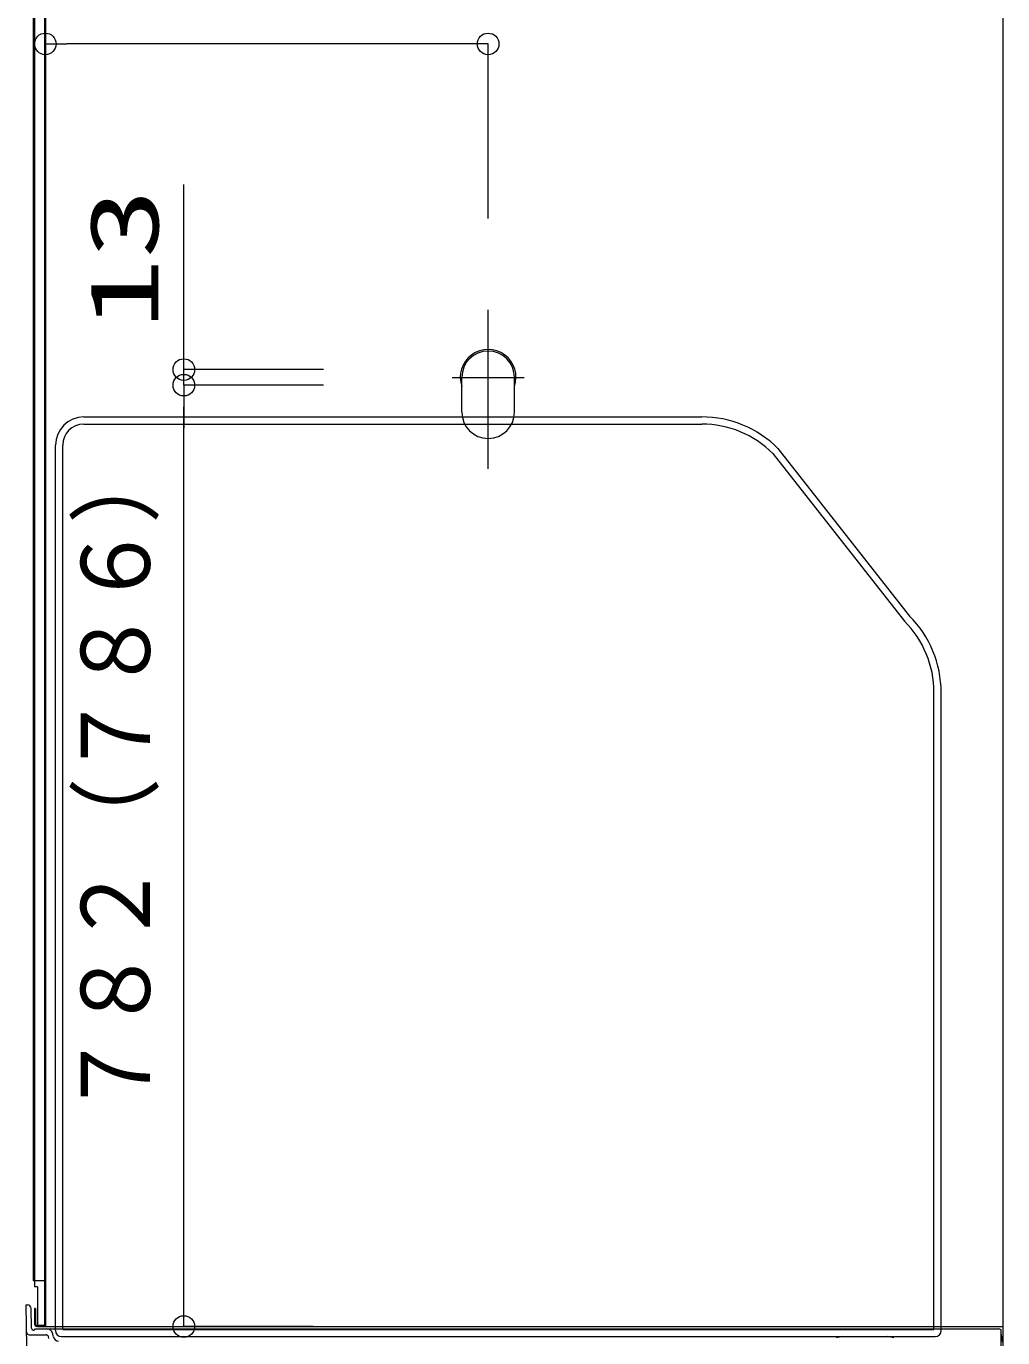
# Model space of a CAD drawing. Units: millimetres on the paper. Extents: x -305 to 305, y -152 to 152.
# Drawn here: x -248.29 to -221.09, y -77.27 to -40.76 of the extents above; entities that cross this region are included whole.
import ezdxf
from ezdxf.enums import TextEntityAlignment as Align

# ---------------------------------------------------------------- set-up
doc = ezdxf.new("R2010")
doc.units = ezdxf.units.MM
doc.linetypes.add('LONG_CHAIN', pattern=[21, 18, -1, 1, -1])
doc.layers.add('0-0_0', color=7, linetype='Continuous', lineweight=9)
doc.layers.add('0-1_VIEW0001', color=7, linetype='Continuous', lineweight=9)
doc.styles.add('ＭＳ ゴシック', font='')
doc.styles.get('ＭＳ ゴシック').set_extended_font_data('MS Gothic')

# ---------------------------------------------------------------- blocks, each defined once
blk = doc.blocks.new('_ORIGIN')
at = {"layer": '0-0_0'}
blk.add_line((0, 0), (-1, 0), dxfattribs=at)
blk.add_circle((0, 0), 0.5, dxfattribs=at)

msp = doc.modelspace()

# ---------------------------------------------------------------- linework, layer by layer
at = {"layer": '0-0_0'}
for p, q in [((-243.901, -49.72), (-243.901, -49.12)), ((-243.901, -50.754), (-243.901, -50.32)), ((-240.015, -50.754), (-243.901, -50.754)), ((-243.902, -76.354), (-243.902, -51.354)), ((-243.901, -51.354), (-243.901, -51.954)), ((-240.298, -76.954), (-243.903, -76.954))]:
    msp.add_line(p, q, dxfattribs=at)
msp.add_lwpolyline([(-240.015, -50.32), (-243.901, -50.32), (-243.901, -45.168)], dxfattribs=at)
at = {"layer": '0-1_VIEW0001'}
for p, q in [((-248.098, -25.187), (-248.098, -75.687)), ((-248.058, -25.187), (-248.058, -75.854)), ((-247.781, -25.187), (-247.781, -76.887)), ((-247.758, -25.187), (-247.758, -76.954)), ((-221.091, -25.187), (-221.091, -78.426)), ((-247.758, -46.585), (-247.758, -41.255)), ((-236.025, -41.255), (-247.158, -41.255)), ((-235.425, -46.114), (-235.425, -41.255)), ((-246.689, -51.637), (-229.475, -51.637)), ((-246.689, -51.837), (-229.475, -51.837)), ((-247.475, -77.07), (-247.475, -52.422)), ((-247.275, -77.037), (-247.275, -52.422)), ((-227.353, -52.516), (-223.687, -57.182)), ((-227.495, -52.657), (-223.828, -57.323)), ((-223.008, -77.037), (-223.008, -59.303)), ((-222.808, -77.07), (-222.808, -59.303)), ((-248.058, -75.687), (-248.098, -75.687)), ((-247.781, -75.687), (-248.058, -75.687)), ((-247.975, -75.854), (-248.058, -75.854)), ((-247.975, -75.854), (-247.975, -76.954)), ((-248.291, -76.354), (-248.256, -76.354)), ((-248.271, -77.52), (-248.291, -76.354)), ((-248.147, -77.004), (-248.156, -76.452)), ((-248.058, -76.454), (-248.058, -76.887)), ((-248.035, -76.454), (-248.058, -76.454)), ((-248.035, -76.454), (-248.035, -76.887)), ((-248.041, -77.02), (-221.202, -77.02)), ((-247.975, -76.93), (-247.991, -76.93)), ((-247.825, -76.954), (-247.991, -76.954)), ((-247.825, -76.93), (-247.975, -76.93)), ((-247.975, -76.954), (-221.091, -76.954)), ((-248.211, -77.187), (-247.736, -77.187)), ((-248.097, -77.054), (-248.075, -77.054)), ((-248.058, -77.037), (-248.048, -77.037)), ((-247.657, -77.291), (-247.671, -77.236)), ((-247.532, -77.243), (-247.558, -77.144)), ((-247.308, -77.237), (-222.975, -77.237)), ((-247.275, -77.037), (-223.008, -77.037)), ((-225.551, -77.236), (-225.721, -77.268)), ((-225.551, -77.236), (-224.298, -77.236)), ((-224.128, -77.268), (-224.298, -77.236)), ((-221.125, -78.354), (-221.136, -77.086)), ((-221.091, -77.387), (-221.135, -77.146))]:
    msp.add_line(p, q, dxfattribs=at)
at = {"layer": '0-1_VIEW0001', "color": 2, "linetype": 'LONG_CHAIN'}
for p, q in [((-235.425, -53.087), (-235.425, -48.654)), ((-236.425, -50.537), (-234.425, -50.537))]:
    msp.add_line(p, q, dxfattribs=at)
at = {"layer": '0-1_VIEW0001', "color": 2}
for p, q in [((-236.158, -51.504), (-236.158, -50.537)), ((-234.691, -51.504), (-234.691, -50.537))]:
    msp.add_line(p, q, dxfattribs=at)
for centre, radius, start, end in [((-235.425, -50.537), 0.775, 341.1268, 198.8732), ((-235.425, -50.537), 0.733, 360, 180), ((-235.425, -51.504), 0.733, 180, 0)]:
    msp.add_arc(centre, radius, start, end, dxfattribs=at)
at = {"layer": '0-1_VIEW0001'}
for centre, radius, start, end in [((-246.689, -52.422), 0.785, 90, 180), ((-246.689, -52.422), 0.585, 90, 180), ((-229.475, -54.637), 3, 45, 90), ((-229.475, -54.637), 2.8, 45, 90), ((-225.808, -59.303), 3, 0, 45), ((-225.808, -59.303), 2.8, 0, 45), ((-248.256, -76.454), 0.1, 1, 90), ((-248.097, -77.004), 0.05, 181, 270), ((-247.991, -76.887), 0.0667, 180, 270), ((-248.041, -77.037), 0.0167, 90, 180), ((-247.991, -76.887), 0.0433, 180, 270), ((-247.825, -76.887), 0.0667, 270, 0), ((-247.825, -76.887), 0.0667, 270, 360), ((-247.825, -76.887), 0.0433, 270, 0), ((-247.719, -77.187), 0.167, 15, 90), ((-221.202, -77.087), 0.0667, 0.5, 90), ((-248.211, -77.12), 0.0667, 181, 270), ((-248.075, -77.037), 0.0167, 270, 0), ((-247.736, -77.254), 0.0667, 15, 90), ((-247.371, -77.2), 0.167, 195, 262.9947), ((-247.308, -77.07), 0.167, 180, 270), ((-222.975, -77.07), 0.167, 270, 0)]:
    msp.add_arc(centre, radius, start, end, dxfattribs=at)

# ---------------------------------------------------------------- block references
at = {"layer": '0-0_0', "xscale": 0.6, "yscale": 0.6}
for p, rotation in [((-243.901, -50.32), 270), ((-243.902, -50.754), 90), ((-243.901, -50.754), 90), ((-243.902, -76.954), 270)]:
    msp.add_blockref('_ORIGIN', p, dxfattribs=dict(at, rotation=rotation))
at = {"layer": '0-1_VIEW0001', "xscale": 0.6, "yscale": 0.6, "rotation": 180}
msp.add_blockref('_ORIGIN', (-247.758, -41.255), dxfattribs=at)
at = {"layer": '0-1_VIEW0001', "xscale": 0.6, "yscale": 0.6}
msp.add_blockref('_ORIGIN', (-235.425, -41.255), dxfattribs=at)

# ---------------------------------------------------------------- texts
at = {"layer": '0-0_0', "style": 'ＭＳ ゴシック'}
for s, width, p in [('13', 1.5, (-244.031, -49.192)), ('７８２（７８６）', 0.9, (-244.27, -71.114))]:
    msp.add_text(s, height=1.921, rotation=90, dxfattribs=dict(at, width=width)).set_placement(p, align=Align.BOTTOM_LEFT)

doc.saveas('drawing.dxf')
